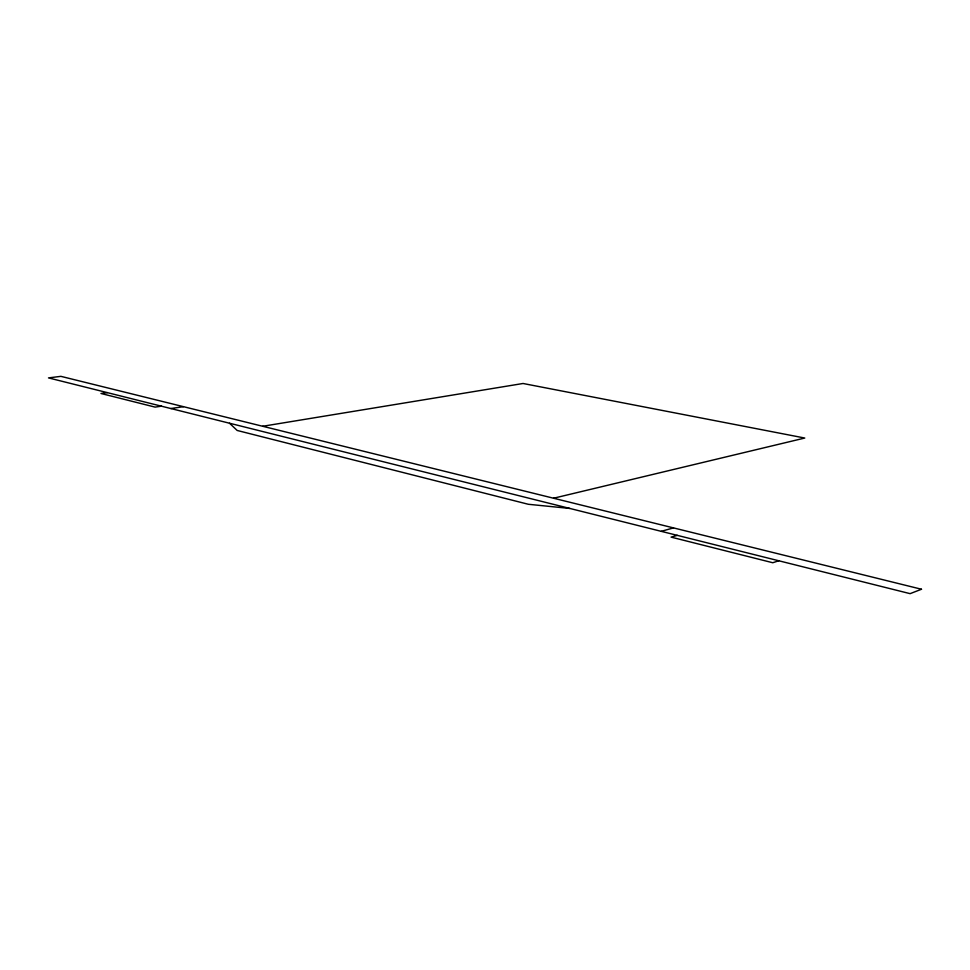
<?xml version="1.0" encoding="UTF-8"?>
<svg xmlns="http://www.w3.org/2000/svg" width="970" height="970" viewBox="0 0 970 970"><rect width="100%" height="100%" fill="white"/><g stroke="black" fill="none" stroke-linecap="round" stroke-linejoin="round"><path stroke-width="1.45" d="M778.813 560.769L772.775 562.733L671.082 537.113L677.278 535.343M661.237 531.33L673.507 527.898M553.579 498.228L804.773 438.04L523.048 383.489L262.688 426.279M170.841 408.528L183.439 406.672M161.456 406.175L155.103 407.109L100.989 393.48L107.306 392.62M569.814 508.438L528.335 504.279L237.165 430.462L229.514 423.223M921.5 589.251L910.102 593.652L48.5 377.9L60.892 376.348L921.5 589.251"/></g></svg>
